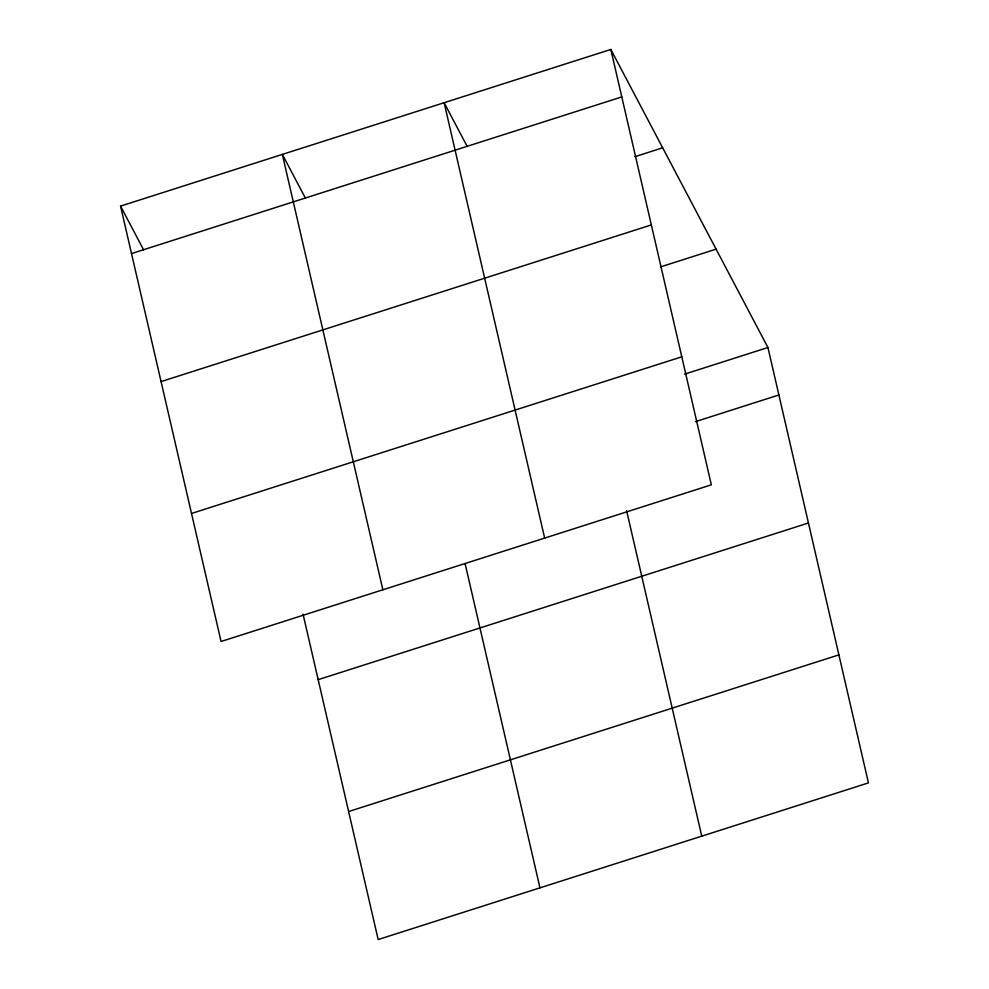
<?xml version="1.0" encoding="UTF-8"?>
<svg xmlns="http://www.w3.org/2000/svg" width="989" height="989" viewBox="0 0 989 989"><rect width="100%" height="100%" fill="white"/><g stroke="black" fill="none" stroke-linecap="round" stroke-linejoin="round"><path stroke-width="1.48" d="M610.831 49.45L711.338 484.833L221.066 641.49L120.559 206.108L610.831 49.45L767.934 347.51L868.441 782.892L378.169 939.55L303.054 614.157M131.512 253.58L621.784 96.922M634.889 156.695L662.667 147.806M161.071 381.593L651.343 224.936M660.516 266.906L716.085 249.154M191.52 513.476L681.792 356.819M684.586 374.151L767.934 347.51M695.539 421.623L778.887 394.982M318.174 679.653L808.446 522.996M348.623 811.536L838.895 654.879M467.179 146.434L444.135 102.708L544.655 538.09M305.391 198.121L282.347 154.408L382.867 589.79M120.559 206.108L143.603 249.821M626.63 510.769L701.757 836.15M465.189 563.953L539.957 887.85"/></g></svg>
